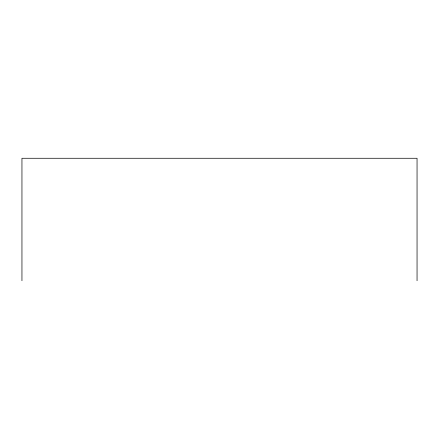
<?xml version="1.0" encoding="UTF-8"?>
<svg xmlns="http://www.w3.org/2000/svg" width="439" height="439" viewBox="0 0 439 439"><rect width="100%" height="100%" fill="white"/><g stroke="black" fill="none" stroke-linecap="round" stroke-linejoin="round"><path stroke-width="0.66" d="M417.05 280.73L417.05 158.27L21.95 158.27L21.95 280.73"/></g></svg>
